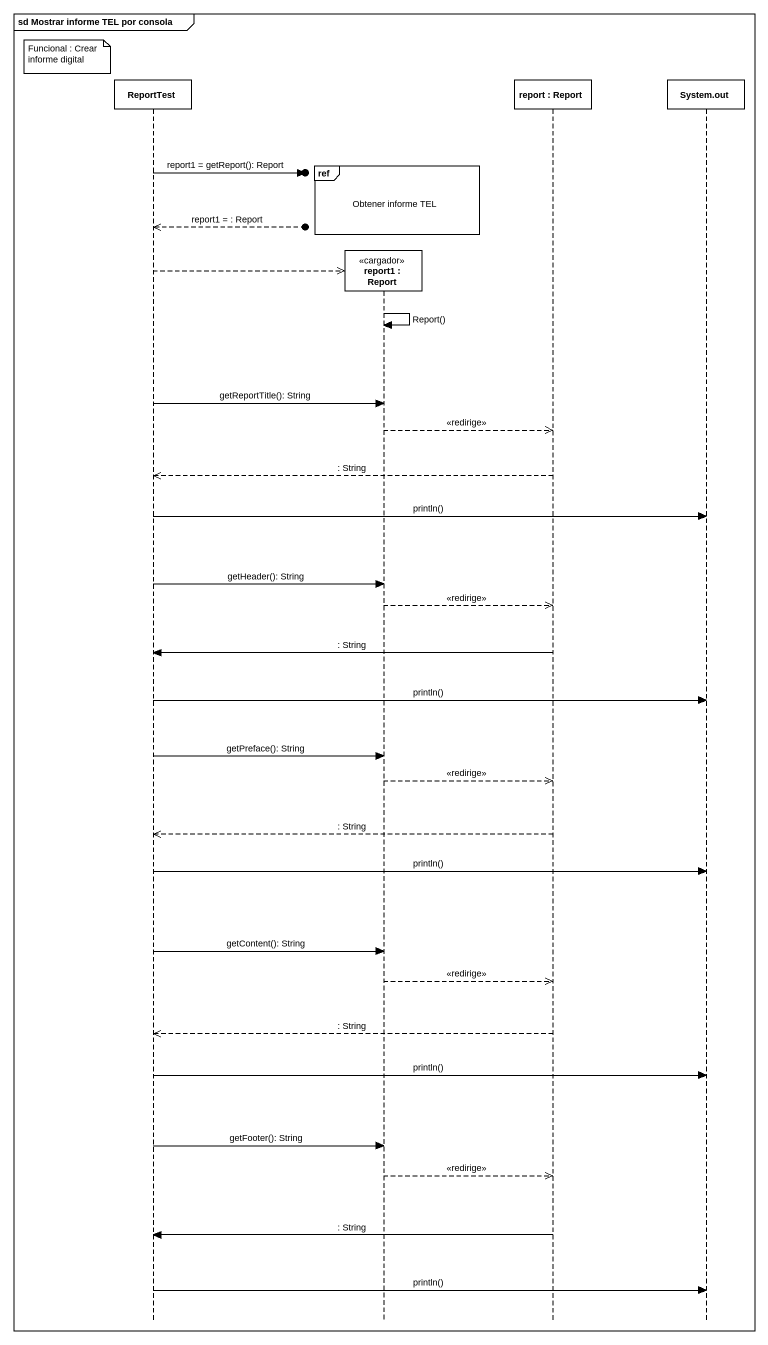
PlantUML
@startuml
mainframe sd Mostrar informe TEL por consola
hide footbox
participant ReportTest
participant "report1 : Report" as report1 <<cargador>>
participant "report : Report" as report
participant "System.out" as System_out

note left of ReportTest : Funcional : Crear informe digital
ref over report1 : Obtener informe TEL
ReportTest ->o] : report1 = getReport(): Report
ReportTest <<--o] : report1 = : Report
ReportTest -->> report1 **
report1 -> report1 : Report()
ReportTest -> report1 : getReportTitle(): String
report1 -->> report : <<redirige>>
report -->> ReportTest : : String
ReportTest -> System_out : println()
ReportTest -> report1 : getHeader(): String
report1 -->> report : <<redirige>>
report -> ReportTest : : String
ReportTest -> System_out : println()
ReportTest -> report1 : getPreface(): String
report1 -->> report : <<redirige>>
report -->> ReportTest : : String
ReportTest -> System_out : println()
ReportTest -> report1 : getContent(): String
report1 -->> report : <<redirige>>
report -->> ReportTest : : String
ReportTest -> System_out : println()
ReportTest -> report1 : getFooter(): String
report1 -->> report : <<redirige>>
report -> ReportTest : : String
ReportTest -> System_out : println()
@enduml
